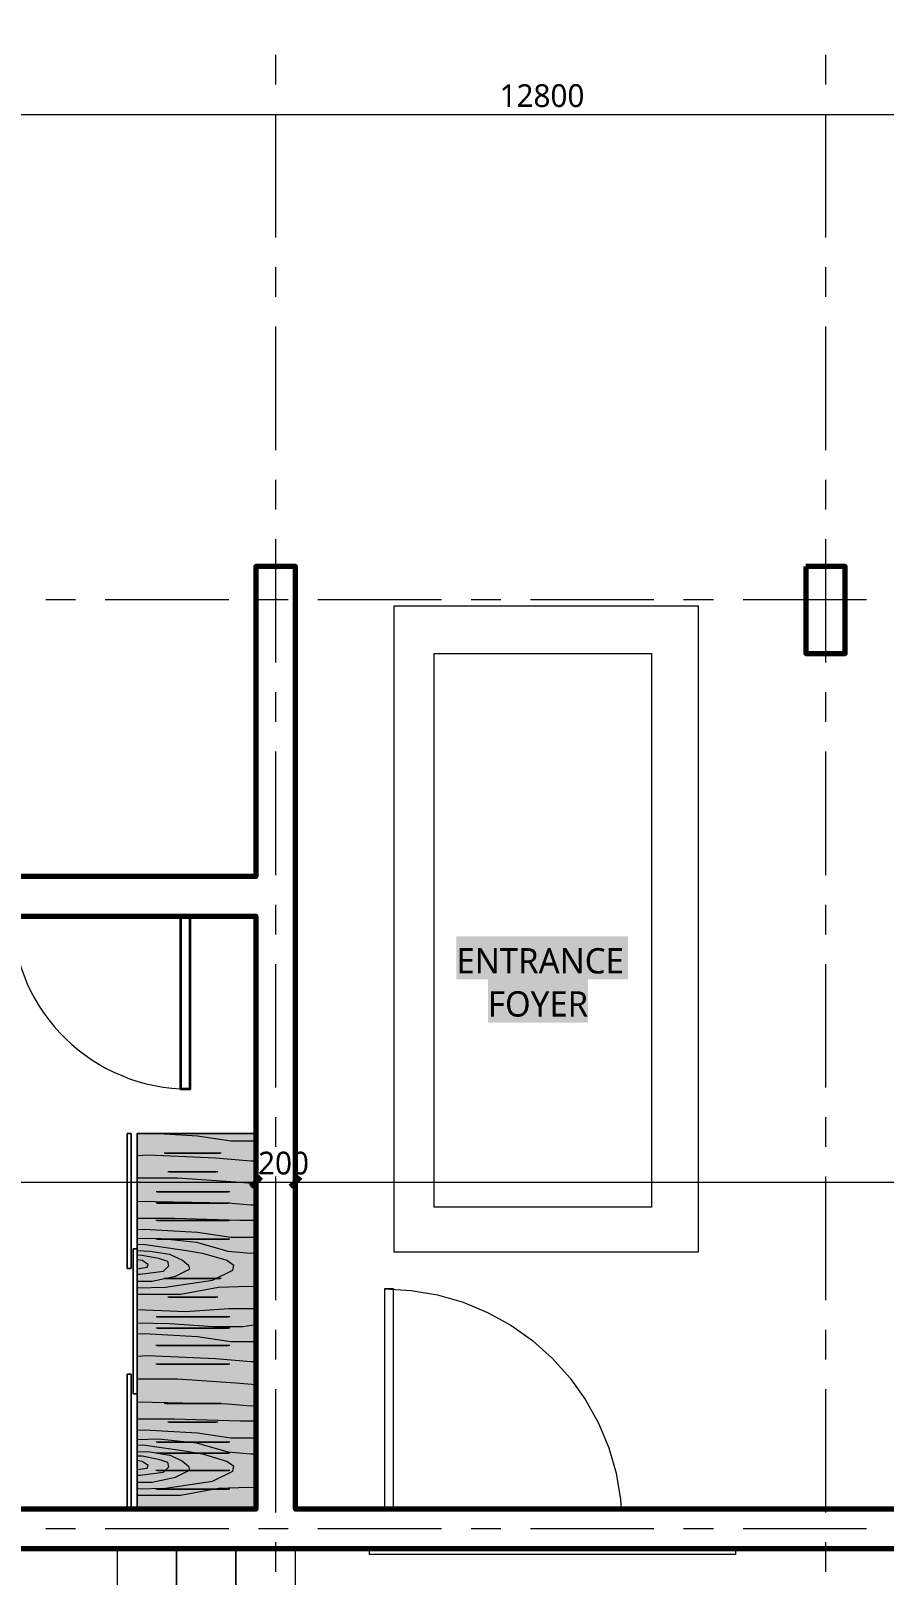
# Model space of a CAD drawing. Header units: millimetres. Extents: x 4711 to 63961, y 15357 to 39432.
# Drawn here: x 24094 to 28407, y 24811 to 32623 of the extents above; entities that cross this region are included whole.
import ezdxf

# ---------------------------------------------------------------- set-up
doc = ezdxf.new("R2010")
doc.units = ezdxf.units.MM
for name, color, linetype in [('A-STAIR', 215, 'Continuous'), ('A-WALL', 240, 'Continuous'), ('DIM-Text', 176, 'Continuous'), ('Grid', 210, 'Continuous'), ('WINDOW-Doorr', 42, 'Continuous')]:
    doc.layers.add(name, color=color, linetype=linetype)
doc.styles.add('PDF Trebuchet MS', font='trebuc.ttf')

msp = doc.modelspace()

# ---------------------------------------------------------------- linework, layer by layer
at = {"lineweight": 9}
for points in [[(27467.3, 26443.8), (25931, 26443.8), (25931, 29713.6), (27467.3, 29713.6)], [(27232.4, 26672.6), (26132.4, 26672.6), (26132.4, 29472.6), (27232.4, 29472.6)], [(24601, 26361.5), (24601, 27044.8), (24581, 27044.8), (24581, 26361.5)], [(24601, 26361.5), (24581, 26361.5), (24581, 27044.8), (24601, 27044.8)], [(24631, 25144.8), (24631, 25728.1), (24631, 25164.8), (24631, 25728.1), (24611, 25728.1), (24611, 26461.5), (24631, 26461.5), (24631, 27024.8), (24631, 26461.5), (24631, 27044.8), (25231, 27044.8), (24631, 27044.8)], [(24945.3, 26945), (24938.7, 26945), (24942, 26945), (24948.5, 26945)], [(24949.6, 26850.6), (24942.3, 26850.6), (24946, 26850.6), (24953.2, 26850.6)], [(24949.6, 26749.8), (24942.3, 26749.8), (24946, 26749.8), (24953.2, 26749.8)], [(24949.6, 26693.2), (24942.3, 26693.2), (24946, 26693.2), (24953.2, 26693.2)], [(24949.6, 26605.3), (24942.3, 26605.3), (24946, 26605.3), (24953.2, 26605.3)], [(24949.6, 26510.9), (24942.3, 26510.9), (24946, 26510.9), (24953.2, 26510.9)], [(24631, 26461.5), (24611, 26461.5), (24611, 25728.1), (24631, 25728.1)], [(24945.3, 26311.9), (24938.7, 26311.9), (24942, 26311.9), (24948.5, 26311.9)], [(24949.6, 26217.5), (24942.3, 26217.5), (24946, 26217.5), (24953.2, 26217.5)], [(24949.6, 26116.7), (24942.3, 26116.7), (24946, 26116.7), (24953.2, 26116.7)], [(24949.6, 26060.1), (24942.3, 26060.1), (24946, 26060.1), (24953.2, 26060.1)], [(24949.6, 25972.2), (24942.3, 25972.2), (24946, 25972.2), (24953.2, 25972.2)], [(24949.6, 25877.8), (24942.3, 25877.8), (24946, 25877.8), (24953.2, 25877.8)], [(24601, 25828.1), (24581, 25828.1), (24581, 25144.8), (24601, 25144.8)], [(24945.3, 25678.8), (24938.7, 25678.8), (24942, 25678.8), (24948.5, 25678.8)], [(24949.6, 25584.4), (24942.3, 25584.4), (24946, 25584.4), (24953.2, 25584.4)], [(24949.6, 25483.6), (24942.3, 25483.6), (24946, 25483.6), (24953.2, 25483.6)], [(24949.6, 25426.9), (24942.3, 25426.9), (24946, 25426.9), (24953.2, 25426.9)], [(24949.6, 25339.1), (24942.3, 25339.1), (24946, 25339.1), (24953.2, 25339.1)], [(24949.6, 25244.7), (24942.3, 25244.7), (24946, 25244.7), (24953.2, 25244.7)]]:
    msp.add_lwpolyline(points, close=True, dxfattribs=at)
at = {"color": 37, "lineweight": 9, "true_color": 0x6d5946}
for points in [[(24742.2, 27044.8), (24936.5, 27033.8)], [(24936.5, 27033.8), (25104.2, 27008.4)], [(25104.2, 27008.4), (25231, 27008.4)], [(24631, 26934.1), (24687.6, 26937.3)], [(24687.6, 26937.3), (25028, 26922)], [(25028, 26922), (25205.8, 26906.8)], [(25205.8, 26906.8), (25231, 26906.8)], [(24631, 26820.4), (24834.9, 26820.4)], [(24834.9, 26820.4), (25129.6, 26800.1)], [(25129.6, 26800.1), (25231, 26791.2)], [(24631, 26703.3), (25088.9, 26693.4)], [(25088.9, 26693.4), (25205.8, 26683.3)], [(25205.8, 26683.3), (25231, 26684.6)], [(24631, 26617.2), (24819.7, 26617.2)], [(24819.7, 26617.2), (25149.9, 26607.1)], [(25149.9, 26607.1), (25231, 26607.1)], [(24631, 26559.8), (24667.3, 26561.4)], [(24631, 26513.3), (24738.4, 26515.6)], [(24631, 26484), (24662.2, 26485.2)], [(24662.2, 26485.2), (24870.5, 26454.7)], [(24667.3, 26561.4), (24936.5, 26546.1)], [(24738.4, 26515.6), (24931.5, 26495.3)], [(24931.5, 26495.3), (25088.9, 26449.6)], [(24936.5, 26546.1), (25104.2, 26520.7)], [(25104.2, 26520.7), (25231, 26520.7)], [(24631, 26452.1), (24697.8, 26449.6)], [(24631, 26430.6), (24657.1, 26429.3)], [(24631, 26407.9), (24657.1, 26403.9)], [(24657.1, 26429.3), (24738.4, 26414)], [(24697.8, 26449.6), (24794.3, 26434.3)], [(24738.4, 26414), (24784.1, 26398.8)], [(24794.3, 26434.4), (24860.3, 26403.9)], [(24870.5, 26454.7), (24961.9, 26439.4)], [(24961.9, 26439.4), (25083.9, 26403.9)], [(25088.9, 26449.6), (25205.8, 26439.4)], [(25205.8, 26439.4), (25231, 26440.8)], [(24631, 26360.4), (24682.5, 26368.3)], [(24631, 26332.8), (24647, 26332.8)], [(24647, 26332.8), (24763.8, 26348)], [(24657.2, 26403.9), (24687.6, 26383.5)], [(24682.5, 26368.3), (24687.6, 26383.6)], [(24763.8, 26348), (24789.2, 26373.4)], [(24784.1, 26398.8), (24789.2, 26373.4)], [(24824.8, 26322.6), (24895.9, 26358.2)], [(24860.3, 26403.9), (24890.8, 26378.5)], [(24890.8, 26378.5), (24895.9, 26358.1)], [(25012.7, 26302.3), (25114.3, 26353.1)], [(25083.9, 26403.8), (25119.4, 26378.4)], [(25114.3, 26353.1), (25119.4, 26378.5)], [(24631, 26297.2), (24707.9, 26297.2)], [(24631, 26263.8), (24774, 26266.7)], [(24707.9, 26297.2), (24824.8, 26322.6)], [(24774, 26266.7), (25012.7, 26302.3)], [(24850.2, 26231.2), (25043.2, 26266.7)], [(25043.2, 26266.7), (25195.6, 26271.8)], [(25195.6, 26271.8), (25231, 26270.1)], [(24631, 26231.2), (24850.2, 26231.2)], [(24631, 26155), (24631.8, 26155)], [(24631.7, 26154.9), (24875.6, 26144.8)], [(24875.6, 26144.8), (25094, 26160)], [(25094, 26160), (25231, 26160)], [(24631, 26086.4), (24794.3, 26083.8)], [(24631, 26031.5), (24667.3, 26033)], [(24667.3, 26033), (24936.5, 26017.8)], [(24794.3, 26083.8), (25017.8, 26068.6)], [(24936.5, 26017.8), (25104.2, 25992.4)], [(25017.8, 26068.6), (25165.1, 26068.6)], [(25165.1, 26068.6), (25231, 26078.4)], [(25104.2, 25992.4), (25231, 25992.4)], [(24631, 25918.1), (24687.6, 25921.3)], [(24687.6, 25921.3), (25028, 25906.1)], [(25028, 25906), (25205.8, 25890.8)], [(25205.8, 25890.8), (25231, 25890.8)], [(24631, 25804.4), (24834.9, 25804.4)], [(24834.9, 25804.4), (25129.6, 25784.1)], [(25129.6, 25784.1), (25231, 25775.2)], [(24631, 25687.3), (25088.9, 25677.4)], [(25088.9, 25677.4), (25205.8, 25667.3)], [(25205.8, 25667.3), (25231, 25668.6)], [(24631, 25601.2), (24819.7, 25601.2)], [(24819.7, 25601.3), (25149.9, 25591.1)], [(25149.9, 25591.1), (25231, 25591.1)], [(24631, 25543.8), (24667.3, 25545.4)], [(24631, 25497.3), (24738.4, 25499.6)], [(24631, 25468), (24662.2, 25469.2)], [(24662.2, 25469.2), (24870.5, 25438.7)], [(24667.3, 25545.3), (24936.5, 25530.1)], [(24738.4, 25499.6), (24931.5, 25479.3)], [(24931.4, 25479.3), (25088.9, 25433.6)], [(24936.5, 25530.1), (25104.2, 25504.7)], [(25104.2, 25504.7), (25231, 25504.7)], [(24631, 25436), (24697.8, 25433.6)], [(24631, 25414.6), (24657.1, 25413.3)], [(24631, 25391.9), (24657.2, 25387.9)], [(24657.2, 25413.3), (24738.4, 25398)], [(24697.8, 25433.6), (24794.3, 25418.3)], [(24738.4, 25398), (24784.1, 25382.8)], [(24794.3, 25418.4), (24860.3, 25387.9)], [(24870.5, 25438.7), (24961.9, 25423.4)], [(24961.9, 25423.4), (25083.8, 25387.9)], [(25088.9, 25433.6), (25205.8, 25423.4)], [(25205.8, 25423.4), (25231, 25424.8)], [(24631, 25344.4), (24682.5, 25352.3)], [(24631, 25316.8), (24647, 25316.8)], [(24647, 25316.8), (24763.8, 25332)], [(24657.2, 25387.9), (24687.6, 25367.5)], [(24682.5, 25352.3), (24687.6, 25367.6)], [(24763.8, 25332), (24789.2, 25357.4)], [(24784.1, 25382.8), (24789.2, 25357.4)], [(24824.8, 25306.6), (24895.9, 25342.2)], [(24860.3, 25387.9), (24890.8, 25362.5)], [(24890.8, 25362.5), (24895.9, 25342.1)], [(25012.7, 25286.3), (25114.3, 25337.1)], [(25083.9, 25387.8), (25119.4, 25362.4)], [(25114.3, 25337.1), (25119.4, 25362.5)], [(24631, 25281.2), (24707.9, 25281.2)], [(24631, 25247.8), (24773.9, 25250.7)], [(24707.9, 25281.2), (24824.8, 25306.6)], [(24774, 25250.7), (25012.7, 25286.3)], [(24850.2, 25215.2), (25043.2, 25250.7)], [(25043.2, 25250.7), (25195.6, 25255.8)], [(25195.6, 25255.8), (25231, 25254.1)], [(24631, 25215.2), (24850.2, 25215.2)]]:
    msp.add_lwpolyline(points, dxfattribs=at)
at = {"lineweight": 9}
for points in [[(25231, 25144.8), (25231, 27044.8)], [(24942, 26945), (24909.3, 26945), (24906, 26945), (24767.7, 26945)], [(24774.3, 26945), (24912.6, 26945), (24906, 26945), (24889.7, 26945), (24886.4, 26945), (24902.8, 26945)], [(24889.7, 26945), (24873.4, 26945), (24870.1, 26945), (24886.4, 26945)], [(24873.4, 26945), (24879.9, 26945), (24876.6, 26945), (24870.1, 26945)], [(24876.6, 26945), (24906, 26945), (24938.7, 26945)], [(25050.1, 26945), (24909.3, 26945), (24906, 26945), (24902.8, 26945), (24906, 26945), (24909.3, 26945), (24879.9, 26945)], [(25056.6, 26945), (24915.8, 26945), (24909.3, 26945), (24912.6, 26945), (25049, 26945)], [(24946, 26850.6), (24909.7, 26850.6), (24906, 26850.6), (24785.9, 26850.6)], [(24793.1, 26850.6), (24913.3, 26850.6), (24906, 26850.6), (24887.9, 26850.6), (24884.3, 26850.6), (24902.4, 26850.6)], [(24887.9, 26850.6), (24869.7, 26850.6), (24866.1, 26850.6), (24884.3, 26850.6)], [(24869.7, 26850.6), (24877, 26850.6), (24873.4, 26850.6), (24866.1, 26850.6)], [(24873.4, 26850.6), (24906, 26850.6), (24942.3, 26850.6)], [(25032, 26850.6), (24909.7, 26850.6), (24906, 26850.6), (24902.4, 26850.6), (24906, 26850.6), (24909.7, 26850.6), (24877, 26850.6)], [(25039.3, 26850.6), (24916.9, 26850.6), (24909.7, 26850.6), (24913.3, 26850.6), (25030.4, 26850.6)], [(25231, 26759.7), (25231, 26799.4), (25231, 26874.4)], [(25431, 26759.7), (25431, 26799.4), (25431, 26874.4)], [(24946, 26749.8), (24909.7, 26749.8), (24906, 26749.8), (24726.9, 26749.8)], [(24734.1, 26749.8), (24913.3, 26749.8), (24906, 26749.8), (24887.9, 26749.8), (24884.2, 26749.8), (24902.4, 26749.8)], [(24887.9, 26749.8), (24869.7, 26749.8), (24866.1, 26749.8), (24884.2, 26749.8)], [(24869.7, 26749.8), (24877, 26749.8), (24873.4, 26749.8), (24866.1, 26749.8)], [(24873.4, 26749.8), (24906, 26749.8), (24942.3, 26749.8)], [(25092, 26749.8), (24909.7, 26749.8), (24906, 26749.8), (24902.4, 26749.8), (24906, 26749.8), (24909.7, 26749.8), (24877, 26749.8)], [(25099.3, 26749.8), (24916.9, 26749.8), (24909.7, 26749.8), (24913.3, 26749.8), (25091.2, 26749.8)], [(24946, 26693.2), (24909.7, 26693.2), (24906, 26693.2), (24726.9, 26693.2)], [(24734.1, 26693.2), (24913.3, 26693.2), (24906, 26693.2), (24887.9, 26693.2), (24884.2, 26693.2), (24902.4, 26693.2)], [(24887.9, 26693.2), (24869.7, 26693.2), (24866.1, 26693.2), (24884.2, 26693.2)], [(24869.7, 26693.2), (24877, 26693.2), (24873.4, 26693.2), (24866.1, 26693.2)], [(24873.4, 26693.2), (24906, 26693.2), (24942.3, 26693.2)], [(25092, 26693.2), (24909.7, 26693.2), (24906, 26693.2), (24902.4, 26693.2), (24906, 26693.2), (24909.7, 26693.2), (24877, 26693.2)], [(25099.3, 26693.2), (24916.9, 26693.2), (24909.7, 26693.2), (24913.3, 26693.2), (25091.2, 26693.2)], [(24946, 26605.3), (24909.7, 26605.3), (24906, 26605.3), (24725.6, 26605.3)], [(24732.8, 26605.3), (24913.3, 26605.3), (24906, 26605.3), (24887.9, 26605.3), (24884.3, 26605.3), (24902.4, 26605.3)], [(24887.9, 26605.3), (24869.7, 26605.3), (24866.1, 26605.3), (24884.3, 26605.3)], [(24869.7, 26605.3), (24877, 26605.3), (24873.4, 26605.3), (24866.1, 26605.3)], [(24873.4, 26605.3), (24906, 26605.3), (24942.3, 26605.3)], [(25093.4, 26605.3), (24909.7, 26605.3), (24906, 26605.3), (24902.4, 26605.3), (24906, 26605.3), (24909.7, 26605.3), (24877, 26605.3)], [(25100.6, 26605.3), (24916.9, 26605.3), (24909.7, 26605.3), (24913.3, 26605.3), (25092.5, 26605.3)], [(24946, 26510.9), (24909.7, 26510.9), (24906, 26510.9), (24725.6, 26510.9)], [(24732.8, 26510.9), (24913.3, 26510.9), (24906, 26510.9), (24887.9, 26510.9), (24884.3, 26510.9), (24902.4, 26510.9)], [(24887.9, 26510.9), (24869.7, 26510.9), (24866.1, 26510.9), (24884.3, 26510.9)], [(24869.7, 26510.9), (24877, 26510.9), (24873.4, 26510.9), (24866.1, 26510.9)], [(24873.4, 26510.9), (24906, 26510.9), (24942.3, 26510.9)], [(25093.4, 26510.9), (24909.7, 26510.9), (24906, 26510.9), (24902.4, 26510.9), (24906, 26510.9), (24909.7, 26510.9), (24877, 26510.9)], [(25100.6, 26510.9), (24916.9, 26510.9), (24909.7, 26510.9), (24913.3, 26510.9), (25092.5, 26510.9)], [(24942, 26311.9), (24909.3, 26311.9), (24906, 26311.9), (24767.7, 26311.9)], [(24774.3, 26311.9), (24912.6, 26311.9), (24906, 26311.9), (24889.7, 26311.9), (24886.4, 26311.9), (24902.8, 26311.9)], [(24889.7, 26311.9), (24873.4, 26311.9), (24870.1, 26311.9), (24886.4, 26311.9)], [(24873.4, 26311.9), (24879.9, 26311.9), (24876.6, 26311.9), (24870.1, 26311.9)], [(24876.6, 26311.9), (24906, 26311.9), (24938.7, 26311.9)], [(25050.1, 26311.9), (24909.3, 26311.9), (24906, 26311.9), (24902.8, 26311.9), (24906, 26311.9), (24909.3, 26311.9), (24879.9, 26311.9)], [(25056.6, 26311.9), (24915.8, 26311.9), (24909.3, 26311.9), (24912.6, 26311.9), (25049, 26311.9)], [(24946, 26217.5), (24909.7, 26217.5), (24906, 26217.5), (24785.9, 26217.5)], [(24793.1, 26217.5), (24913.3, 26217.5), (24906, 26217.5), (24887.9, 26217.5), (24884.3, 26217.5), (24902.4, 26217.5)], [(24887.9, 26217.5), (24869.7, 26217.5), (24866.1, 26217.5), (24884.3, 26217.5)], [(24869.7, 26217.5), (24877, 26217.5), (24873.4, 26217.5), (24866.1, 26217.5)], [(24873.4, 26217.5), (24906, 26217.5), (24942.3, 26217.5)], [(25032, 26217.5), (24909.7, 26217.5), (24906, 26217.5), (24902.4, 26217.5), (24906, 26217.5), (24909.7, 26217.5), (24877, 26217.5)], [(25039.3, 26217.5), (24916.9, 26217.5), (24909.7, 26217.5), (24913.3, 26217.5), (25030.4, 26217.5)], [(24946, 26116.7), (24909.7, 26116.7), (24906, 26116.7), (24726.9, 26116.7)], [(24734.1, 26116.7), (24913.3, 26116.7), (24906, 26116.7), (24887.9, 26116.7), (24884.2, 26116.7), (24902.4, 26116.7)], [(24887.9, 26116.7), (24869.7, 26116.7), (24866.1, 26116.7), (24884.2, 26116.7)], [(24869.7, 26116.7), (24877, 26116.7), (24873.4, 26116.7), (24866.1, 26116.7)], [(24873.4, 26116.7), (24906, 26116.7), (24942.3, 26116.7)], [(25092, 26116.7), (24909.7, 26116.7), (24906, 26116.7), (24902.4, 26116.7), (24906, 26116.7), (24909.7, 26116.7), (24877, 26116.7)], [(25099.3, 26116.7), (24916.9, 26116.7), (24909.7, 26116.7), (24913.3, 26116.7), (25091.2, 26116.7)], [(24946, 26060.1), (24909.7, 26060.1), (24906, 26060.1), (24726.9, 26060.1)], [(24734.1, 26060.1), (24913.3, 26060.1), (24906, 26060.1), (24887.9, 26060.1), (24884.2, 26060.1), (24902.4, 26060.1)], [(24887.9, 26060.1), (24869.7, 26060.1), (24866.1, 26060.1), (24884.2, 26060.1)], [(24869.7, 26060.1), (24877, 26060.1), (24873.4, 26060.1), (24866.1, 26060.1)], [(24873.4, 26060.1), (24906, 26060.1), (24942.3, 26060.1)], [(25092, 26060.1), (24909.7, 26060.1), (24906, 26060.1), (24902.4, 26060.1), (24906, 26060.1), (24909.7, 26060.1), (24877, 26060.1)], [(25099.3, 26060.1), (24916.9, 26060.1), (24909.7, 26060.1), (24913.3, 26060.1), (25091.2, 26060.1)], [(24946, 25972.2), (24909.7, 25972.2), (24906, 25972.2), (24725.6, 25972.2)], [(24732.8, 25972.2), (24913.3, 25972.2), (24906, 25972.2), (24887.9, 25972.2), (24884.3, 25972.2), (24902.4, 25972.2)], [(24887.9, 25972.2), (24869.7, 25972.2), (24866.1, 25972.2), (24884.3, 25972.2)], [(24869.7, 25972.2), (24877, 25972.2), (24873.4, 25972.2), (24866.1, 25972.2)], [(24873.4, 25972.2), (24906, 25972.2), (24942.3, 25972.2)], [(25093.4, 25972.2), (24909.7, 25972.2), (24906, 25972.2), (24902.4, 25972.2), (24906, 25972.2), (24909.7, 25972.2), (24877, 25972.2)], [(25100.6, 25972.2), (24916.9, 25972.2), (24909.7, 25972.2), (24913.3, 25972.2), (25092.5, 25972.2)], [(24946, 25877.8), (24909.7, 25877.8), (24906, 25877.8), (24725.6, 25877.8)], [(24732.8, 25877.8), (24913.3, 25877.8), (24906, 25877.8), (24887.9, 25877.8), (24884.3, 25877.8), (24902.4, 25877.8)], [(24887.9, 25877.8), (24869.7, 25877.8), (24866.1, 25877.8), (24884.3, 25877.8)], [(24869.7, 25877.8), (24877, 25877.8), (24873.4, 25877.8), (24866.1, 25877.8)], [(24873.4, 25877.8), (24906, 25877.8), (24942.3, 25877.8)], [(25093.4, 25877.8), (24909.7, 25877.8), (24906, 25877.8), (24902.4, 25877.8), (24906, 25877.8), (24909.7, 25877.8), (24877, 25877.8)], [(25100.6, 25877.8), (24916.9, 25877.8), (24909.7, 25877.8), (24913.3, 25877.8), (25092.5, 25877.8)], [(24581, 25144.8), (24581, 25828.1), (24601, 25828.1), (24601, 25144.8)], [(24942, 25678.8), (24909.3, 25678.8), (24906, 25678.8), (24767.7, 25678.8)], [(24774.3, 25678.8), (24912.6, 25678.8), (24906, 25678.8), (24889.7, 25678.8), (24886.4, 25678.8), (24902.8, 25678.8)], [(24889.7, 25678.8), (24873.4, 25678.8), (24870.1, 25678.8), (24886.4, 25678.8)], [(24873.4, 25678.8), (24879.9, 25678.8), (24876.6, 25678.8), (24870.1, 25678.8)], [(24876.6, 25678.8), (24906, 25678.8), (24938.7, 25678.8)], [(25050.1, 25678.8), (24909.3, 25678.8), (24906, 25678.8), (24902.8, 25678.8), (24906, 25678.8), (24909.3, 25678.8), (24879.9, 25678.8)], [(25056.6, 25678.8), (24915.8, 25678.8), (24909.3, 25678.8), (24912.6, 25678.8), (25049, 25678.8)], [(24946, 25584.4), (24909.7, 25584.4), (24906, 25584.4), (24785.9, 25584.4)], [(24793.1, 25584.4), (24913.3, 25584.4), (24906, 25584.4), (24887.9, 25584.4), (24884.3, 25584.4), (24902.4, 25584.4)], [(24887.9, 25584.4), (24869.7, 25584.4), (24866.1, 25584.4), (24884.3, 25584.4)], [(24869.7, 25584.4), (24877, 25584.4), (24873.4, 25584.4), (24866.1, 25584.4)], [(24873.4, 25584.4), (24906, 25584.4), (24942.3, 25584.4)], [(25032, 25584.4), (24909.7, 25584.4), (24906, 25584.4), (24902.4, 25584.4), (24906, 25584.4), (24909.7, 25584.4), (24877, 25584.4)], [(25039.3, 25584.4), (24916.9, 25584.4), (24909.7, 25584.4), (24913.3, 25584.4), (25030.4, 25584.4)], [(24946, 25483.6), (24909.7, 25483.6), (24906, 25483.6), (24726.9, 25483.6)], [(24734.1, 25483.6), (24913.3, 25483.6), (24906, 25483.6), (24887.9, 25483.6), (24884.2, 25483.6), (24902.4, 25483.6)], [(24887.9, 25483.6), (24869.7, 25483.6), (24866.1, 25483.6), (24884.2, 25483.6)], [(24869.7, 25483.6), (24877, 25483.6), (24873.4, 25483.6), (24866.1, 25483.6)], [(24873.4, 25483.6), (24906, 25483.6), (24942.3, 25483.6)], [(25092, 25483.6), (24909.7, 25483.6), (24906, 25483.6), (24902.4, 25483.6), (24906, 25483.6), (24909.7, 25483.6), (24877, 25483.6)], [(25099.3, 25483.6), (24916.9, 25483.6), (24909.7, 25483.6), (24913.3, 25483.6), (25091.2, 25483.6)], [(24946, 25426.9), (24909.7, 25426.9), (24906, 25426.9), (24726.9, 25426.9)], [(24734.1, 25426.9), (24913.3, 25426.9), (24906, 25426.9), (24887.9, 25426.9), (24884.2, 25426.9), (24902.4, 25426.9)], [(24887.9, 25426.9), (24869.7, 25426.9), (24866.1, 25426.9), (24884.2, 25426.9)], [(24869.7, 25426.9), (24877, 25426.9), (24873.4, 25426.9), (24866.1, 25426.9)], [(24873.4, 25426.9), (24906, 25426.9), (24942.3, 25426.9)], [(25092, 25426.9), (24909.7, 25426.9), (24906, 25426.9), (24902.4, 25426.9), (24906, 25426.9), (24909.7, 25426.9), (24877, 25426.9)], [(25099.3, 25426.9), (24916.9, 25426.9), (24909.7, 25426.9), (24913.3, 25426.9), (25091.2, 25426.9)], [(24946, 25339.1), (24909.7, 25339.1), (24906, 25339.1), (24725.6, 25339.1)], [(24732.8, 25339.1), (24913.3, 25339.1), (24906, 25339.1), (24887.9, 25339.1), (24884.3, 25339.1), (24902.4, 25339.1)], [(24887.9, 25339.1), (24869.7, 25339.1), (24866.1, 25339.1), (24884.3, 25339.1)], [(24869.7, 25339.1), (24877, 25339.1), (24873.4, 25339.1), (24866.1, 25339.1)], [(24873.4, 25339.1), (24906, 25339.1), (24942.3, 25339.1)], [(25093.4, 25339.1), (24909.7, 25339.1), (24906, 25339.1), (24902.4, 25339.1), (24906, 25339.1), (24909.7, 25339.1), (24877, 25339.1)], [(25100.6, 25339.1), (24916.9, 25339.1), (24909.7, 25339.1), (24913.3, 25339.1), (25092.5, 25339.1)], [(24946, 25244.7), (24909.7, 25244.7), (24906, 25244.7), (24725.6, 25244.7)], [(24732.8, 25244.7), (24913.3, 25244.7), (24906, 25244.7), (24887.9, 25244.7), (24884.3, 25244.7), (24902.4, 25244.7)], [(24887.9, 25244.7), (24869.7, 25244.7), (24866.1, 25244.7), (24884.3, 25244.7)], [(24869.7, 25244.7), (24877, 25244.7), (24873.4, 25244.7), (24866.1, 25244.7)], [(24873.4, 25244.7), (24906, 25244.7), (24942.3, 25244.7)], [(25093.4, 25244.7), (24909.7, 25244.7), (24906, 25244.7), (24902.4, 25244.7), (24906, 25244.7), (24909.7, 25244.7), (24877, 25244.7)], [(25100.6, 25244.7), (24916.9, 25244.7), (24909.7, 25244.7), (24913.3, 25244.7), (25092.5, 25244.7)]]:
    msp.add_lwpolyline(points, dxfattribs=at)
at = {"lineweight": 70}
for points in [[(25256, 26824.4), (25231, 26799.4), (25206, 26774.4)], [(25456, 26824.4), (25431, 26799.4), (25406, 26774.4)]]:
    msp.add_lwpolyline(points, dxfattribs=at)
at = {"lineweight": 9, "transparency": 33554559}
for points in [[(26245.5, 28042.9), (27112, 28042.9), (26245.5, 27824.6), (27112, 27824.6)], [(26404.3, 27824.6), (26910.3, 27824.6), (26404.3, 27606.3), (26910.3, 27606.3)]]:
    msp.add_solid(points, dxfattribs=at)
at = {"lineweight": 35, "transparency": 33554559}
msp.add_solid([(25231, 25144.8), (25231, 27044.8), (24631, 25144.8), (24631, 27044.8)], dxfattribs=at)
at = {"layer": 'A-STAIR', "lineweight": 18}
msp.add_lwpolyline([(24531, 24944.8), (24531, 22644.8), (31011, 22644.8), (31011, 24944.8), (30711, 24944.8), (30711, 22944.8), (24831, 22944.8), (30711, 22944.8), (30711, 24944.8), (30411, 24944.8), (30411, 23244.8), (25131, 23244.8), (30411, 23244.8), (30411, 24944.8), (30111, 24944.8), (30111, 23544.8), (25431, 23544.8), (25431, 24944.8), (25131, 24944.8), (25131, 23244.8), (25131, 24944.8), (24831, 24944.8), (24831, 22944.8), (24831, 24944.8)], close=True, dxfattribs=at)
at = {"layer": 'A-STAIR'}
msp.add_point((25431, 24944.8), dxfattribs=at)
at = {"layer": 'A-WALL', "lineweight": 18}
msp.add_lwpolyline([(37999, 33456.7), (38011, 33456.7), (37999, 33456.7), (37999, 33444.8), (34711, 33444.8), (34711, 29977.9), (33211, 29977.9), (33211, 24944.8), (30111, 24944.8), (30111, 23544.8), (25431, 23544.8), (25431, 24944.8), (20211, 24944.8), (20211, 36819.2), (33211, 36819.2), (33211, 37856.7), (37999, 37856.7)], dxfattribs=at)
at = {"layer": 'A-WALL', "lineweight": 70}
msp.add_lwpolyline([(20331, 30544.8), (20211, 30544.8), (20211, 24944.8), (20411, 24944.8), (21311, 24944.8), (21311, 25144.8), (20411, 25144.8), (20411, 28144.8), (25231, 28144.8), (25231, 25144.8), (23711, 25144.8), (23711, 24944.8), (28661, 24944.8), (28661, 25144.8), (25431, 25144.8), (25431, 29913.6), (25231, 29913.6), (25231, 28344.8), (23731, 28344.8), (23731, 36619.2), (25211.5, 36619.2), (25211.5, 32944.8), (25411.5, 32944.8), (25411.5, 36619.2)], dxfattribs=at)
at = {"layer": 'A-WALL', "lineweight": 9}
msp.add_lwpolyline([(20161, 32199.8), (33011, 32199.8), (33261, 32199.8)], dxfattribs=at)
at = {"layer": 'A-WALL', "lineweight": 70}
msp.add_lwpolyline([(28011, 29913.6), (28011, 29472.6), (28211, 29472.6), (28211, 29913.6)], close=True, dxfattribs=at)
at = {"layer": 'DIM-Text', "lineweight": 9}
msp.add_lwpolyline([(20161, 26799.4), (20411, 26799.4), (25231, 26799.4), (25431, 26799.4), (33011, 26799.4), (33211, 26799.4), (38411, 26799.4), (38661, 26799.4)], dxfattribs=at)
at = {"layer": 'Grid', "lineweight": 9}
for points in [[(25331, 32502.1), (25331, 32352.1)], [(28111, 32502.1), (28111, 32352.1)], [(25331, 32202.1), (25331, 31577.1)], [(28111, 32202.1), (28111, 31577.1)], [(25331, 31427.1), (25331, 31277.1)], [(28111, 31427.1), (28111, 31277.1)], [(25331, 31127.1), (25331, 30502.1)], [(28111, 31127.1), (28111, 30502.1)], [(25331, 30352.1), (25331, 30202.1)], [(28111, 30352.1), (28111, 30202.1)], [(25331, 30052.1), (25331, 29427.1)], [(28111, 30052.1), (28111, 29427.1)], [(24319.2, 29744.8), (24169.2, 29744.8)], [(25094.2, 29744.8), (24469.2, 29744.8)], [(25394.2, 29744.8), (25244.2, 29744.8)], [(26169.2, 29744.8), (25544.2, 29744.8)], [(26469.2, 29744.8), (26319.2, 29744.8)], [(27244.2, 29744.8), (26619.2, 29744.8)], [(27544.2, 29744.8), (27394.2, 29744.8)], [(28319.2, 29744.8), (27694.2, 29744.8)], [(25331, 29277.1), (25331, 29127.1)], [(28111, 29277.1), (28111, 29127.1)], [(25331, 28977.1), (25331, 28352.1)], [(28111, 28977.1), (28111, 28352.1)], [(25331, 28202.1), (25331, 28052.1)], [(28111, 28202.1), (28111, 28052.1)], [(25331, 27902.1), (25331, 27277.1)], [(28111, 27902.1), (28111, 27277.1)], [(25331, 27127.1), (25331, 26977.1)], [(28111, 27127.1), (28111, 26977.1)], [(25331, 26827.1), (25331, 26202.1)], [(28111, 26827.1), (28111, 26202.1)], [(25331, 26052.1), (25331, 25902.1)], [(28111, 26052.1), (28111, 25902.1)], [(25331, 25752.1), (25331, 25127.1)], [(28111, 25752.1), (28111, 25127.1)], [(24319.2, 25044.8), (24169.2, 25044.8)], [(25094.2, 25044.8), (24469.2, 25044.8)], [(25394.2, 25044.8), (25244.2, 25044.8)], [(26169.2, 25044.8), (25544.2, 25044.8)], [(26469.2, 25044.8), (26319.2, 25044.8)], [(27244.2, 25044.8), (26619.2, 25044.8)], [(27544.2, 25044.8), (27394.2, 25044.8)], [(28319.2, 25044.8), (27694.2, 25044.8)], [(25331, 24977.1), (25331, 24827.1)], [(28111, 24977.1), (28111, 24827.1)]]:
    msp.add_lwpolyline(points, dxfattribs=at)
at = {"layer": 'WINDOW-Doorr', "lineweight": 35}
msp.add_lwpolyline([(24897.2, 28144.8), (24897.2, 27269.8), (24852.2, 27269.8), (24852.2, 28144.8)], dxfattribs=at)
at = {"layer": 'WINDOW-Doorr', "lineweight": 9}
for points in [[(25926.5, 25144.8), (25926.5, 26258.8), (25882.5, 26258.8), (25882.5, 25144.8)], [(25882.5, 26258.8), (26016.9, 26251.2), (26149.6, 26228.7), (26278.9, 26191.5), (26403.2, 26140), (26521, 26074.9), (26630.7, 25997), (26731.1, 25907.3), (26820.7, 25807), (26898.6, 25697.2), (26963.7, 25579.5), (27015.2, 25455.1), (27052.4, 25325.8), (27075, 25193.1), (27077.7, 25144.8)], [(27656, 24944.8), (27656, 24914.8), (25806, 24914.8), (25806, 24944.8)]]:
    msp.add_lwpolyline(points, dxfattribs=at)
msp.add_arc((24896.3, 28167.5), 897.7, 181.44833, 270.06117, dxfattribs=at)

# ---------------------------------------------------------------- texts
at = {"layer": 'DIM-Text', "attachment_point": 7, "style": 'PDF Trebuchet MS'}
for s, insert, char_height in [('12800', (26463.6, 32236.4), 115.11), ('ENTRANCE', (26245.5, 27852.9), 127.9), ('FOYER', (26404.3, 27634.6), 127.9), ('200', (25242.6, 26836), 115.11)]:
    msp.add_mtext(s, dxfattribs=dict(at, insert=insert, char_height=char_height))

doc.saveas('drawing.dxf')
